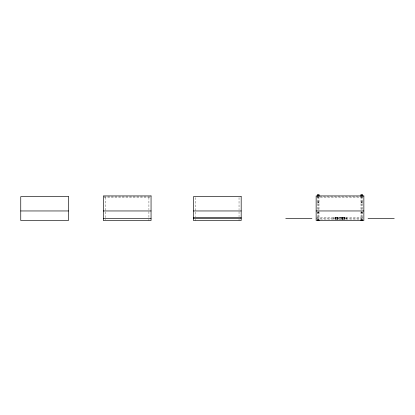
<?xml version="1.0" encoding="UTF-8"?>
<svg xmlns="http://www.w3.org/2000/svg" width="415" height="415" viewBox="0 0 415 415"><rect width="100%" height="100%" fill="white"/><g stroke="black" fill="none" stroke-linecap="round" stroke-linejoin="round"><path stroke-width="0.31" stroke-dasharray="2.08 1.56" d="M103.989 196.643L151.055 196.643M316.142 196.643L363.856 196.643M103.989 197.358L151.055 197.358M316.738 197.358L363.856 197.358M317.574 201.965L319.005 201.965M360.993 201.965L362.425 201.965M317.574 202.131L319.005 202.131M360.993 202.131L362.425 202.131M317.574 202.297L319.005 202.297M360.993 202.297L362.425 202.297M317.574 212.703L319.005 212.703M360.993 212.703L362.425 212.703M317.574 212.869L319.005 212.869M360.993 212.869L362.425 212.869M317.574 213.035L319.005 213.035M360.993 213.035L362.425 213.035M316.775 217.642L333.997 217.642M346.006 217.642L363.218 217.642M316.142 218.357L334.194 218.357M345.799 218.357L363.856 218.357M316.775 219.068L333.997 219.068M346.006 219.068L363.218 219.068M317.574 219.167L319.005 219.167M360.993 219.167L362.425 219.167M362.425 196.295L362.425 210.96M362.425 211.795L362.425 220.598M361.709 196.611L361.709 219.535M360.993 196.295L360.993 210.96M360.993 211.795L360.993 220.598M346.245 217.642L346.245 219.068M346.079 217.642L346.079 219.068M333.914 217.642L333.914 219.068M333.748 217.642L333.748 219.068M319.005 196.295L319.005 210.96M319.005 211.795L319.005 220.598M318.289 196.611L318.289 219.535M317.574 196.295L317.574 210.96M317.574 211.795L317.574 220.598M239.035 197.587L239.035 209.736M239.035 211.593L239.035 216.687M239.035 219.229L239.035 220.5M195.615 197.587L195.615 216.687M195.615 219.229L195.615 220.5M148.912 197.358L148.912 209.736M148.912 211.593L148.912 218.596M148.912 219.229L148.912 220.5M105.488 197.358L105.488 219.867"/><path stroke-width="0.62" d="M317.574 195.833L319.005 195.833M360.993 195.833L362.425 195.833M20.75 210.96L68.465 210.96M103.345 210.96L151.055 210.96M193.468 210.96L241.182 210.96M316.142 210.96L363.856 210.96M193.468 217.642L241.182 217.642M341.721 217.642L345.005 217.642L345.005 219.068L341.721 219.068M103.345 218.357L151.055 218.357M193.468 218.357L241.182 218.357M285.743 218.357L311.94 218.357M368.053 218.357L394.25 218.357M362.425 196.295L362.425 194.402L360.993 194.402L360.993 196.295M362.425 220.152L362.425 220.598L360.993 220.598L360.993 220.152M344.289 217.642L344.305 219.068M342.863 217.642L342.863 219.068M342.691 217.642L342.691 219.068M342.136 217.642L342.136 219.068M337.302 217.642L337.302 219.068M337.136 217.642L337.136 219.068M335.704 217.642L335.704 219.068M319.005 196.295L319.005 194.402L317.574 194.402L317.574 196.295M319.005 220.152L319.005 220.598L317.574 220.598L317.574 220.152M151.055 195.932L103.345 195.932L103.345 220.5L151.055 220.5L151.055 195.932M363.856 195.932L316.142 195.932L316.142 220.5L363.856 220.5L363.856 195.932M68.465 196.643L20.75 196.643L20.75 220.5L68.465 220.5L68.465 196.643M241.182 196.643L193.468 196.643L193.468 220.5L241.182 220.5L241.182 196.643M337.862 217.642L334.988 217.642L334.988 219.068L337.862 219.068L337.862 217.642M341.083 217.642L338.915 217.642L338.915 219.068L341.083 219.068L341.073 217.642"/></g></svg>
